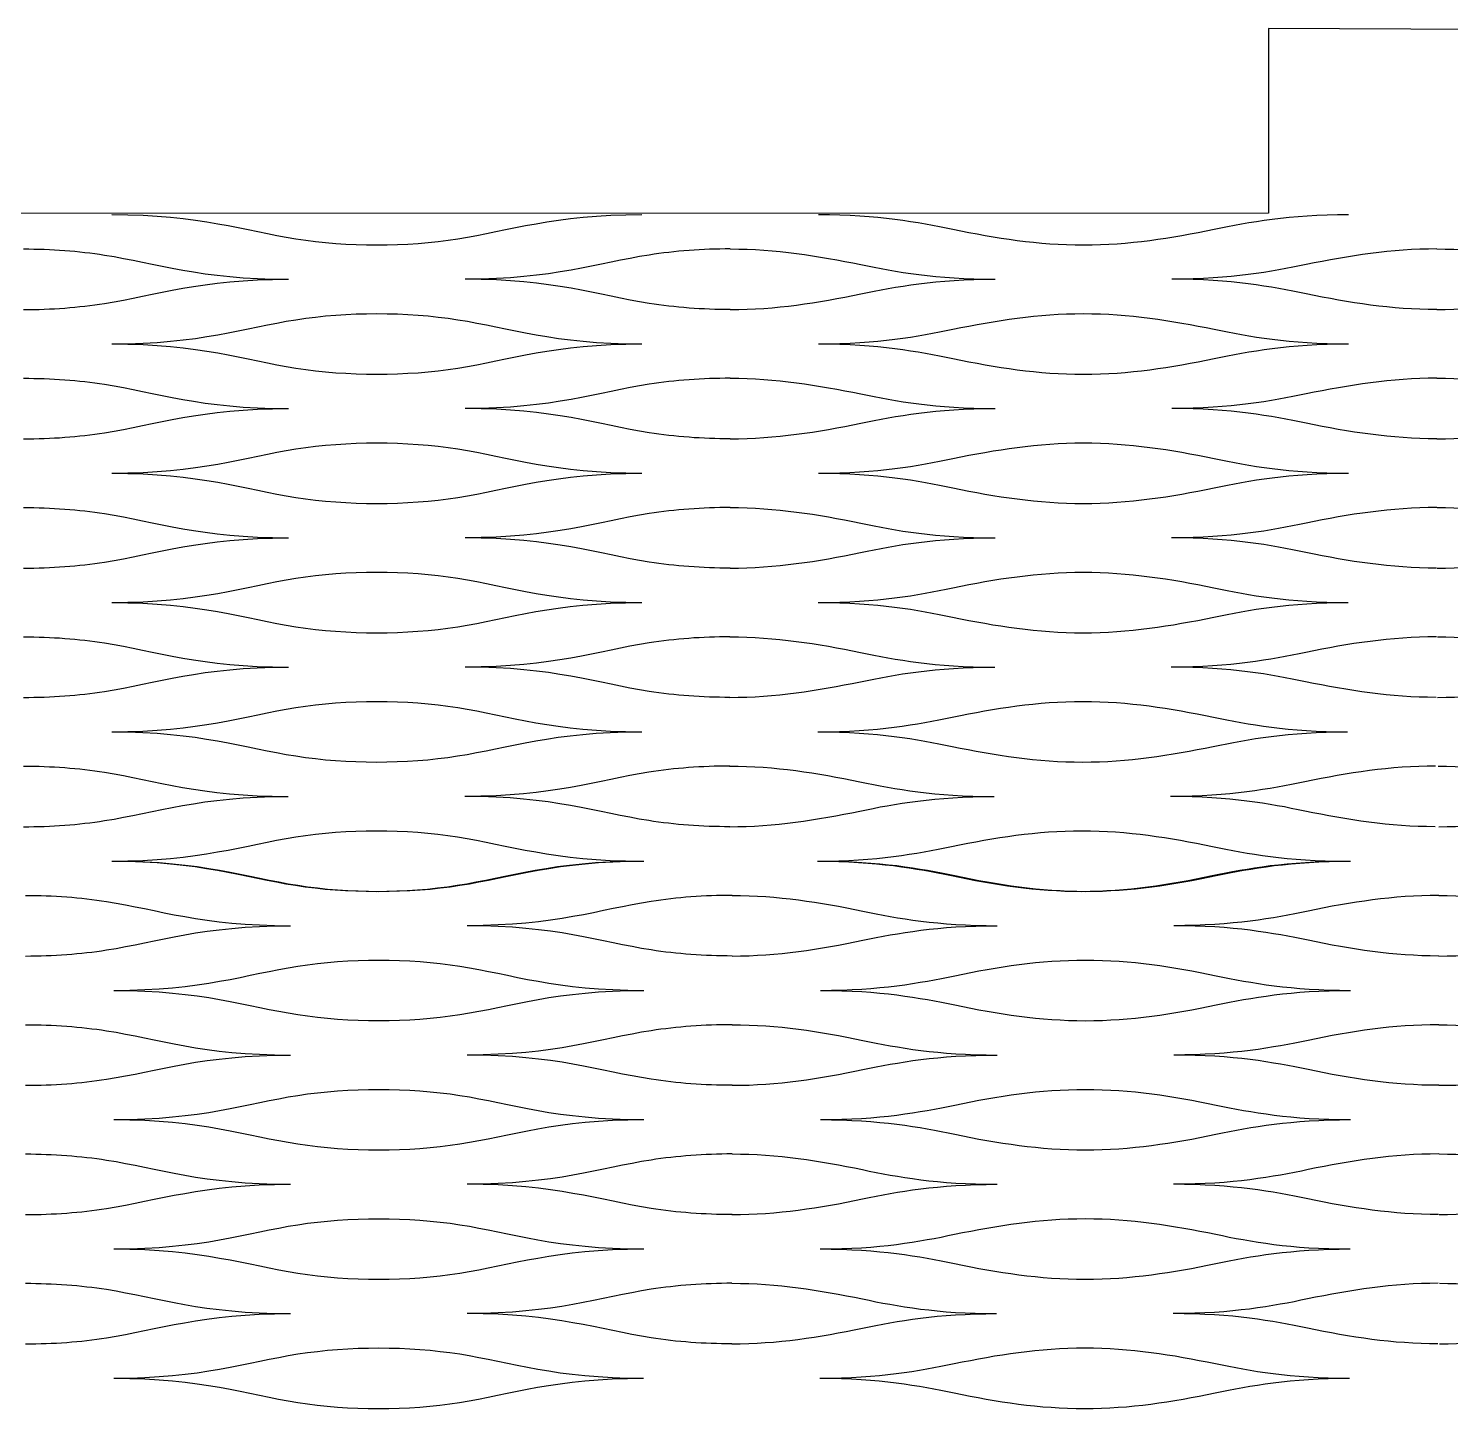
# Model space of a CAD drawing. Header units: millimetres. Extents: x 1 to 583, y -486 to -2.
# Drawn here: x 340.55 to 361.34, y -27.49 to -7.29 of the extents above; entities that cross this region are included whole.
import ezdxf

# ---------------------------------------------------------------- set-up
doc = ezdxf.new("R2010")
doc.units = ezdxf.units.MM
doc.header["$MEASUREMENT"] = 0
doc.layers.add('DEFAULT', color=7, linetype='Continuous')
doc.layers.add('dibujo', color=10, linetype='Continuous')

msp = doc.modelspace()

# ---------------------------------------------------------------- linework, layer by layer
at = {"layer": 'DEFAULT'}
for points, knots in [([(341.773, -10.012), (343.064, -10.012), (343.709, -10.249), (344.463, -10.367), (345.216, -10.485), (346.077, -10.485), (346.83, -10.367), (347.583, -10.249), (348.229, -10.012), (349.52, -10.012)], [0, 0, 0, 0, 1, 1, 1, 2, 2, 2, 3, 3, 3, 3]), ([(352.102, -10.012), (352.974, -10.012), (353.551, -10.12), (354.066, -10.226), (354.695, -10.356), (355.31, -10.455), (355.976, -10.455), (356.641, -10.455), (357.256, -10.356), (357.885, -10.226), (358.4, -10.12), (358.978, -10.012), (359.849, -10.012)], [0, 0, 0, 0, 1, 1, 1, 2, 2, 2, 3, 3, 3, 4, 4, 4, 4]), ([(340.482, -10.514), (340.885, -10.514), (341.289, -10.544), (341.665, -10.603), (342.418, -10.721), (343.064, -10.957), (344.355, -10.957)], [0, 0, 0, 0, 1, 1, 1, 2, 2, 2, 2]), ([(350.811, -10.514), (350.407, -10.514), (350.004, -10.544), (349.627, -10.603), (348.874, -10.721), (348.229, -10.957), (346.937, -10.957)], [0, 0, 0, 0, 1, 1, 1, 2, 2, 2, 2]), ([(350.811, -10.514), (351.477, -10.514), (352.091, -10.613), (352.72, -10.743), (353.235, -10.849), (353.813, -10.957), (354.685, -10.957)], [0, 0, 0, 0, 1, 1, 1, 2, 2, 2, 2]), ([(361.14, -10.514), (360.475, -10.514), (359.86, -10.613), (359.231, -10.743), (358.716, -10.849), (358.138, -10.957), (357.267, -10.957)], [0, 0, 0, 0, 1, 1, 1, 2, 2, 2, 2]), ([(361.14, -10.514), (361.806, -10.514), (362.421, -10.613), (363.05, -10.743), (363.565, -10.849), (364.142, -10.957), (365.014, -10.957)], [0, 0, 0, 0, 1, 1, 1, 2, 2, 2, 2]), ([(340.482, -11.4), (340.885, -11.4), (341.289, -11.37), (341.665, -11.311), (342.418, -11.193), (343.064, -10.957), (344.355, -10.957)], [0, 0, 0, 0, 1, 1, 1, 2, 2, 2, 2]), ([(350.811, -11.4), (350.407, -11.4), (350.004, -11.37), (349.627, -11.311), (348.874, -11.193), (348.229, -10.957), (346.937, -10.957)], [0, 0, 0, 0, 1, 1, 1, 2, 2, 2, 2]), ([(350.811, -11.4), (351.477, -11.4), (352.091, -11.301), (352.72, -11.171), (353.235, -11.065), (353.813, -10.957), (354.685, -10.957)], [0, 0, 0, 0, 1, 1, 1, 2, 2, 2, 2]), ([(361.14, -11.4), (360.474, -11.4), (359.86, -11.301), (359.231, -11.171), (358.716, -11.065), (358.138, -10.957), (357.267, -10.957)], [0, 0, 0, 0, 1, 1, 1, 2, 2, 2, 2]), ([(361.14, -11.4), (361.806, -11.4), (362.421, -11.301), (363.05, -11.171), (363.565, -11.065), (364.142, -10.957), (365.014, -10.957)], [0, 0, 0, 0, 1, 1, 1, 2, 2, 2, 2]), ([(341.773, -11.902), (343.064, -11.902), (343.709, -11.666), (344.463, -11.548), (345.216, -11.429), (346.077, -11.429), (346.83, -11.548), (347.583, -11.666), (348.229, -11.902), (349.52, -11.902)], [0, 0, 0, 0, 1, 1, 1, 2, 2, 2, 3, 3, 3, 3]), ([(352.102, -11.902), (352.974, -11.902), (353.551, -11.794), (354.066, -11.688), (354.695, -11.558), (355.31, -11.459), (355.975, -11.459), (356.641, -11.459), (357.256, -11.558), (357.885, -11.688), (358.4, -11.794), (358.978, -11.902), (359.849, -11.902)], [0, 0, 0, 0, 1, 1, 1, 2, 2, 2, 3, 3, 3, 4, 4, 4, 4]), ([(341.773, -11.902), (343.064, -11.902), (343.709, -12.138), (344.463, -12.256), (345.216, -12.374), (346.077, -12.374), (346.83, -12.256), (347.583, -12.138), (348.229, -11.902), (349.52, -11.902)], [0, 0, 0, 0, 1, 1, 1, 2, 2, 2, 3, 3, 3, 3]), ([(352.102, -11.902), (352.974, -11.902), (353.551, -12.009), (354.066, -12.116), (354.695, -12.246), (355.309, -12.345), (355.975, -12.345), (356.641, -12.345), (357.256, -12.246), (357.885, -12.116), (358.4, -12.009), (358.978, -11.902), (359.849, -11.902)], [0, 0, 0, 0, 1, 1, 1, 2, 2, 2, 3, 3, 3, 4, 4, 4, 4]), ([(340.482, -12.404), (340.885, -12.404), (341.289, -12.433), (341.665, -12.492), (342.418, -12.61), (343.064, -12.847), (344.355, -12.847)], [0, 0, 0, 0, 1, 1, 1, 2, 2, 2, 2]), ([(350.811, -12.404), (350.407, -12.404), (350.004, -12.433), (349.627, -12.492), (348.874, -12.61), (348.229, -12.847), (346.937, -12.847)], [0, 0, 0, 0, 1, 1, 1, 2, 2, 2, 2]), ([(350.811, -12.404), (351.476, -12.404), (352.091, -12.503), (352.72, -12.633), (353.235, -12.739), (353.812, -12.847), (354.684, -12.847)], [0, 0, 0, 0, 1, 1, 1, 2, 2, 2, 2]), ([(361.14, -12.404), (360.474, -12.404), (359.86, -12.503), (359.23, -12.633), (358.715, -12.739), (358.138, -12.847), (357.266, -12.847)], [0, 0, 0, 0, 1, 1, 1, 2, 2, 2, 2]), ([(361.141, -12.404), (361.806, -12.404), (362.421, -12.503), (363.05, -12.633), (363.565, -12.739), (364.143, -12.847), (365.014, -12.847)], [0, 0, 0, 0, 1, 1, 1, 2, 2, 2, 2]), ([(340.482, -13.289), (340.885, -13.289), (341.289, -13.26), (341.665, -13.201), (342.418, -13.083), (343.064, -12.847), (344.355, -12.847)], [0, 0, 0, 0, 1, 1, 1, 2, 2, 2, 2]), ([(350.811, -13.289), (350.407, -13.289), (350.004, -13.26), (349.627, -13.201), (348.874, -13.083), (348.229, -12.847), (346.937, -12.847)], [0, 0, 0, 0, 1, 1, 1, 2, 2, 2, 2]), ([(350.81, -13.289), (351.476, -13.289), (352.091, -13.19), (352.72, -13.06), (353.235, -12.954), (353.812, -12.847), (354.684, -12.847)], [0, 0, 0, 0, 1, 1, 1, 2, 2, 2, 2]), ([(361.139, -13.289), (360.474, -13.289), (359.859, -13.19), (359.23, -13.06), (358.715, -12.954), (358.138, -12.847), (357.266, -12.847)], [0, 0, 0, 0, 1, 1, 1, 2, 2, 2, 2]), ([(361.141, -13.289), (361.807, -13.289), (362.422, -13.19), (363.051, -13.06), (363.566, -12.954), (364.143, -12.847), (365.014, -12.847)], [0, 0, 0, 0, 1, 1, 1, 2, 2, 2, 2]), ([(341.773, -13.791), (343.064, -13.791), (343.709, -13.555), (344.463, -13.437), (345.216, -13.319), (346.077, -13.319), (346.83, -13.437), (347.583, -13.555), (348.229, -13.791), (349.52, -13.791)], [0, 0, 0, 0, 1, 1, 1, 2, 2, 2, 3, 3, 3, 3]), ([(352.101, -13.791), (352.973, -13.791), (353.55, -13.684), (354.065, -13.577), (354.694, -13.448), (355.309, -13.348), (355.975, -13.348), (356.64, -13.348), (357.255, -13.447), (357.884, -13.577), (358.399, -13.684), (358.976, -13.791), (359.848, -13.791)], [0, 0, 0, 0, 1, 1, 1, 2, 2, 2, 3, 3, 3, 4, 4, 4, 4]), ([(341.773, -13.791), (343.064, -13.791), (343.709, -14.027), (344.462, -14.146), (345.216, -14.264), (346.076, -14.264), (346.829, -14.146), (347.583, -14.027), (348.228, -13.791), (349.519, -13.791)], [0, 0, 0, 0, 1, 1, 1, 2, 2, 2, 3, 3, 3, 3]), ([(352.101, -13.791), (352.973, -13.791), (353.55, -13.899), (354.065, -14.005), (354.694, -14.135), (355.308, -14.234), (355.974, -14.234), (356.639, -14.234), (357.254, -14.135), (357.884, -14.005), (358.399, -13.899), (358.976, -13.791), (359.848, -13.791)], [0, 0, 0, 0, 1, 1, 1, 2, 2, 2, 3, 3, 3, 4, 4, 4, 4]), ([(340.482, -14.293), (340.885, -14.293), (341.289, -14.323), (341.665, -14.382), (342.418, -14.5), (343.064, -14.736), (344.355, -14.736)], [0, 0, 0, 0, 1, 1, 1, 2, 2, 2, 2]), ([(350.81, -14.293), (350.407, -14.293), (350.003, -14.323), (349.627, -14.382), (348.874, -14.5), (348.228, -14.736), (346.937, -14.736)], [0, 0, 0, 0, 1, 1, 1, 2, 2, 2, 2]), ([(350.81, -14.293), (351.475, -14.293), (352.09, -14.392), (352.719, -14.522), (353.234, -14.628), (353.811, -14.736), (354.682, -14.736)], [0, 0, 0, 0, 1, 1, 1, 2, 2, 2, 2]), ([(361.138, -14.293), (360.472, -14.293), (359.858, -14.392), (359.228, -14.522), (358.713, -14.628), (358.135, -14.736), (357.264, -14.736)], [0, 0, 0, 0, 1, 1, 1, 2, 2, 2, 2]), ([(361.143, -14.293), (361.808, -14.293), (362.423, -14.392), (363.053, -14.522), (363.568, -14.628), (364.145, -14.736), (365.017, -14.736)], [0, 0, 0, 0, 1, 1, 1, 2, 2, 2, 2]), ([(340.482, -15.179), (340.885, -15.179), (341.289, -15.149), (341.665, -15.09), (342.418, -14.972), (343.064, -14.736), (344.355, -14.736)], [0, 0, 0, 0, 1, 1, 1, 2, 2, 2, 2]), ([(350.81, -15.179), (350.407, -15.179), (350.003, -15.149), (349.627, -15.09), (348.874, -14.972), (348.228, -14.736), (346.937, -14.736)], [0, 0, 0, 0, 1, 1, 1, 2, 2, 2, 2]), ([(350.809, -15.179), (351.474, -15.179), (352.089, -15.08), (352.718, -14.95), (353.233, -14.844), (353.811, -14.736), (354.682, -14.736)], [0, 0, 0, 0, 1, 1, 1, 2, 2, 2, 2]), ([(361.136, -15.179), (360.47, -15.179), (359.856, -15.08), (359.227, -14.95), (358.713, -14.844), (358.135, -14.736), (357.264, -14.736)], [0, 0, 0, 0, 1, 1, 1, 2, 2, 2, 2]), ([(361.145, -15.179), (361.81, -15.179), (362.425, -15.08), (363.053, -14.95), (363.568, -14.844), (364.145, -14.736), (365.017, -14.736)], [0, 0, 0, 0, 1, 1, 1, 2, 2, 2, 2]), ([(341.773, -15.681), (343.064, -15.681), (343.709, -15.445), (344.462, -15.326), (345.216, -15.208), (346.076, -15.208), (346.829, -15.326), (347.583, -15.445), (348.228, -15.681), (349.519, -15.681)], [0, 0, 0, 0, 1, 1, 1, 2, 2, 2, 3, 3, 3, 3]), ([(352.099, -15.681), (352.97, -15.681), (353.548, -15.573), (354.063, -15.467), (354.692, -15.337), (355.307, -15.238), (355.972, -15.238), (356.638, -15.238), (357.252, -15.337), (357.881, -15.467), (358.396, -15.573), (358.973, -15.681), (359.844, -15.681)], [0, 0, 0, 0, 1, 1, 1, 2, 2, 2, 3, 3, 3, 4, 4, 4, 4]), ([(341.772, -15.681), (343.063, -15.681), (343.709, -15.917), (344.462, -16.035), (345.215, -16.153), (346.075, -16.153), (346.828, -16.035), (347.581, -15.917), (348.227, -15.681), (349.517, -15.681)], [0, 0, 0, 0, 1, 1, 1, 2, 2, 2, 3, 3, 3, 3]), ([(352.099, -15.681), (352.97, -15.681), (353.548, -15.788), (354.062, -15.895), (354.69, -16.024), (355.305, -16.124), (355.97, -16.124), (356.635, -16.124), (357.25, -16.024), (357.88, -15.895), (358.395, -15.788), (358.973, -15.681), (359.844, -15.681)], [0, 0, 0, 0, 1, 1, 1, 2, 2, 2, 3, 3, 3, 4, 4, 4, 4]), ([(340.482, -16.183), (340.885, -16.183), (341.288, -16.212), (341.665, -16.271), (342.418, -16.389), (343.063, -16.625), (344.354, -16.625)], [0, 0, 0, 0, 1, 1, 1, 2, 2, 2, 2]), ([(350.808, -16.183), (350.405, -16.183), (350.002, -16.212), (349.625, -16.271), (348.872, -16.389), (348.227, -16.625), (346.936, -16.625)], [0, 0, 0, 0, 1, 1, 1, 2, 2, 2, 2]), ([(350.807, -16.183), (351.472, -16.183), (352.087, -16.282), (352.715, -16.412), (353.23, -16.518), (353.806, -16.625), (354.678, -16.625)], [0, 0, 0, 0, 1, 1, 1, 2, 2, 2, 2]), ([(361.133, -16.183), (360.467, -16.183), (359.852, -16.282), (359.223, -16.412), (358.708, -16.518), (358.13, -16.625), (357.259, -16.625)], [0, 0, 0, 0, 1, 1, 1, 2, 2, 2, 2]), ([(361.148, -16.183), (361.813, -16.183), (362.428, -16.282), (363.058, -16.412), (363.573, -16.518), (364.151, -16.625), (365.022, -16.625)], [0, 0, 0, 0, 1, 1, 1, 2, 2, 2, 2]), ([(340.482, -17.068), (340.885, -17.068), (341.288, -17.039), (341.665, -16.98), (342.418, -16.862), (343.063, -16.625), (344.354, -16.625)], [0, 0, 0, 0, 1, 1, 1, 2, 2, 2, 2]), ([(350.808, -17.068), (350.405, -17.068), (350.002, -17.039), (349.625, -16.98), (348.872, -16.862), (348.227, -16.625), (346.936, -16.625)], [0, 0, 0, 0, 1, 1, 1, 2, 2, 2, 2]), ([(350.805, -17.068), (351.47, -17.068), (352.085, -16.969), (352.714, -16.839), (353.229, -16.733), (353.806, -16.625), (354.678, -16.625)], [0, 0, 0, 0, 1, 1, 1, 2, 2, 2, 2]), ([(361.129, -17.068), (360.463, -17.068), (359.849, -16.969), (359.221, -16.839), (358.707, -16.733), (358.13, -16.625), (357.259, -16.625)], [0, 0, 0, 0, 1, 1, 1, 2, 2, 2, 2]), ([(361.152, -17.068), (361.818, -17.068), (362.431, -16.969), (363.06, -16.839), (363.574, -16.733), (364.151, -16.625), (365.022, -16.625)], [0, 0, 0, 0, 1, 1, 1, 2, 2, 2, 2]), ([(341.772, -17.57), (343.063, -17.57), (343.709, -17.334), (344.462, -17.216), (345.215, -17.098), (346.075, -17.098), (346.828, -17.216), (347.581, -17.334), (348.227, -17.57), (349.517, -17.57)], [0, 0, 0, 0, 1, 1, 1, 2, 2, 2, 3, 3, 3, 3]), ([(352.094, -17.57), (352.965, -17.57), (353.543, -17.462), (354.057, -17.356), (354.687, -17.226), (355.301, -17.127), (355.966, -17.127), (356.632, -17.127), (357.246, -17.226), (357.874, -17.356), (358.388, -17.462), (358.965, -17.57), (359.836, -17.57)], [0, 0, 0, 0, 1, 1, 1, 2, 2, 2, 3, 3, 3, 4, 4, 4, 4]), ([(341.772, -17.57), (343.062, -17.57), (343.707, -17.806), (344.46, -17.924), (345.213, -18.042), (346.073, -18.042), (346.825, -17.924), (347.578, -17.806), (348.223, -17.57), (349.514, -17.57)], [0, 0, 0, 0, 1, 1, 1, 2, 2, 2, 3, 3, 3, 3]), ([(352.094, -17.57), (352.965, -17.57), (353.542, -17.678), (354.055, -17.784), (354.683, -17.914), (355.297, -18.013), (355.962, -18.013), (356.627, -18.013), (357.242, -17.914), (357.872, -17.784), (358.387, -17.678), (358.965, -17.57), (359.836, -17.57)], [0, 0, 0, 0, 1, 1, 1, 2, 2, 2, 3, 3, 3, 4, 4, 4, 4]), ([(340.482, -18.072), (340.885, -18.072), (341.288, -18.101), (341.664, -18.161), (342.417, -18.279), (343.062, -18.515), (344.352, -18.515)], [0, 0, 0, 0, 1, 1, 1, 2, 2, 2, 2]), ([(350.804, -18.072), (350.401, -18.072), (349.997, -18.101), (349.621, -18.161), (348.868, -18.279), (348.223, -18.515), (346.933, -18.515)], [0, 0, 0, 0, 1, 1, 1, 2, 2, 2, 2]), ([(350.802, -18.072), (351.467, -18.072), (352.08, -18.171), (352.708, -18.301), (353.222, -18.407), (353.798, -18.515), (354.669, -18.515)], [0, 0, 0, 0, 1, 1, 1, 2, 2, 2, 2]), ([(361.122, -18.072), (360.457, -18.072), (359.842, -18.171), (359.212, -18.301), (358.697, -18.407), (358.119, -18.515), (357.249, -18.515)], [0, 0, 0, 0, 1, 1, 1, 2, 2, 2, 2]), ([(361.159, -18.072), (361.824, -18.072), (362.439, -18.171), (363.068, -18.301), (363.584, -18.407), (364.161, -18.515), (365.032, -18.515)], [0, 0, 0, 0, 1, 1, 1, 2, 2, 2, 2]), ([(340.482, -18.958), (340.885, -18.958), (341.288, -18.928), (341.664, -18.869), (342.417, -18.751), (343.062, -18.515), (344.352, -18.515)], [0, 0, 0, 0, 1, 1, 1, 2, 2, 2, 2]), ([(350.804, -18.958), (350.401, -18.958), (349.997, -18.928), (349.621, -18.869), (348.868, -18.751), (348.223, -18.515), (346.933, -18.515)], [0, 0, 0, 0, 1, 1, 1, 2, 2, 2, 2]), ([(350.798, -18.958), (351.463, -18.958), (352.077, -18.859), (352.706, -18.729), (353.221, -18.622), (353.798, -18.515), (354.669, -18.515)], [0, 0, 0, 0, 1, 1, 1, 2, 2, 2, 2]), ([(361.114, -18.958), (360.449, -18.958), (359.836, -18.859), (359.209, -18.729), (358.695, -18.622), (358.119, -18.515), (357.249, -18.515)], [0, 0, 0, 0, 1, 1, 1, 2, 2, 2, 2]), ([(361.167, -18.958), (361.832, -18.958), (362.444, -18.859), (363.072, -18.729), (363.585, -18.622), (364.161, -18.515), (365.032, -18.515)], [0, 0, 0, 0, 1, 1, 1, 2, 2, 2, 2]), ([(341.772, -19.46), (343.062, -19.46), (343.707, -19.223), (344.46, -19.105), (345.213, -18.987), (346.073, -18.987), (346.825, -19.105), (347.578, -19.223), (348.223, -19.46), (349.514, -19.46)], [0, 0, 0, 0, 1, 1, 1, 2, 2, 2, 3, 3, 3, 3]), ([(352.085, -19.46), (352.955, -19.46), (353.532, -19.352), (354.047, -19.246), (354.676, -19.116), (355.291, -19.017), (355.955, -19.017), (356.62, -19.017), (357.233, -19.116), (357.861, -19.246), (358.374, -19.352), (358.95, -19.46), (359.82, -19.46)], [0, 0, 0, 0, 1, 1, 1, 2, 2, 2, 3, 3, 3, 4, 4, 4, 4]), ([(341.771, -19.46), (343.06, -19.46), (343.705, -19.696), (344.457, -19.814), (345.209, -19.932), (346.068, -19.932), (346.82, -19.814), (347.572, -19.696), (348.217, -19.46), (349.506, -19.46)], [0, 0, 0, 0, 1, 1, 1, 2, 2, 2, 3, 3, 3, 3]), ([(341.801, -19.46), (343.092, -19.46), (343.738, -19.696), (344.491, -19.814), (345.245, -19.932), (346.105, -19.932), (346.859, -19.814), (347.612, -19.696), (348.257, -19.46), (349.549, -19.46)], [0, 0, 0, 0, 1, 1, 1, 2, 2, 2, 3, 3, 3, 3]), ([(352.085, -19.46), (352.955, -19.46), (353.531, -19.567), (354.044, -19.673), (354.671, -19.803), (355.283, -19.902), (355.948, -19.902), (356.612, -19.902), (357.227, -19.803), (357.857, -19.673), (358.372, -19.567), (358.95, -19.46), (359.82, -19.46)], [0, 0, 0, 0, 1, 1, 1, 2, 2, 2, 3, 3, 3, 4, 4, 4, 4]), ([(352.131, -19.46), (353.002, -19.46), (353.58, -19.567), (354.095, -19.673), (354.724, -19.803), (355.338, -19.902), (356.004, -19.902), (356.67, -19.902), (357.285, -19.803), (357.914, -19.673), (358.429, -19.567), (359.006, -19.46), (359.878, -19.46)], [0, 0, 0, 0, 1, 1, 1, 2, 2, 2, 3, 3, 3, 4, 4, 4, 4]), ([(340.51, -19.961), (340.914, -19.961), (341.317, -19.991), (341.694, -20.05), (342.447, -20.168), (343.092, -20.404), (344.384, -20.404)], [0, 0, 0, 0, 1, 1, 1, 2, 2, 2, 2]), ([(350.84, -19.961), (350.436, -19.961), (350.033, -19.991), (349.656, -20.05), (348.903, -20.168), (348.257, -20.404), (346.966, -20.404)], [0, 0, 0, 0, 1, 1, 1, 2, 2, 2, 2]), ([(350.839, -19.961), (351.505, -19.961), (352.12, -20.061), (352.749, -20.19), (353.264, -20.297), (353.841, -20.404), (354.713, -20.404)], [0, 0, 0, 0, 1, 1, 1, 2, 2, 2, 2]), ([(361.169, -19.961), (360.503, -19.961), (359.889, -20.061), (359.259, -20.19), (358.744, -20.297), (358.167, -20.404), (357.295, -20.404)], [0, 0, 0, 0, 1, 1, 1, 2, 2, 2, 2]), ([(361.169, -19.961), (361.835, -19.961), (362.449, -20.061), (363.079, -20.19), (363.593, -20.297), (364.171, -20.404), (365.043, -20.404)], [0, 0, 0, 0, 1, 1, 1, 2, 2, 2, 2]), ([(340.51, -20.847), (340.914, -20.847), (341.317, -20.818), (341.694, -20.759), (342.447, -20.64), (343.092, -20.404), (344.384, -20.404)], [0, 0, 0, 0, 1, 1, 1, 2, 2, 2, 2]), ([(350.84, -20.847), (350.436, -20.847), (350.033, -20.818), (349.656, -20.759), (348.903, -20.64), (348.257, -20.404), (346.966, -20.404)], [0, 0, 0, 0, 1, 1, 1, 2, 2, 2, 2]), ([(350.839, -20.847), (351.505, -20.847), (352.12, -20.748), (352.749, -20.618), (353.264, -20.512), (353.841, -20.404), (354.713, -20.404)], [0, 0, 0, 0, 1, 1, 1, 2, 2, 2, 2]), ([(361.169, -20.847), (360.503, -20.847), (359.889, -20.748), (359.259, -20.618), (358.744, -20.512), (358.167, -20.404), (357.295, -20.404)], [0, 0, 0, 0, 1, 1, 1, 2, 2, 2, 2]), ([(361.169, -20.847), (361.835, -20.847), (362.449, -20.748), (363.079, -20.618), (363.593, -20.512), (364.171, -20.404), (365.043, -20.404)], [0, 0, 0, 0, 1, 1, 1, 2, 2, 2, 2]), ([(341.801, -21.349), (343.092, -21.349), (343.738, -21.113), (344.491, -20.995), (345.245, -20.877), (346.105, -20.877), (346.859, -20.995), (347.612, -21.113), (348.257, -21.349), (349.549, -21.349)], [0, 0, 0, 0, 1, 1, 1, 2, 2, 2, 3, 3, 3, 3]), ([(352.131, -21.349), (353.002, -21.349), (353.58, -21.241), (354.095, -21.135), (354.724, -21.005), (355.338, -20.906), (356.004, -20.906), (356.67, -20.906), (357.284, -21.005), (357.914, -21.135), (358.429, -21.241), (359.006, -21.349), (359.878, -21.349)], [0, 0, 0, 0, 1, 1, 1, 2, 2, 2, 3, 3, 3, 4, 4, 4, 4]), ([(341.801, -21.349), (343.092, -21.349), (343.738, -21.585), (344.491, -21.703), (345.245, -21.821), (346.105, -21.821), (346.858, -21.703), (347.612, -21.585), (348.257, -21.349), (349.548, -21.349)], [0, 0, 0, 0, 1, 1, 1, 2, 2, 2, 3, 3, 3, 3]), ([(352.131, -21.349), (353.002, -21.349), (353.58, -21.457), (354.095, -21.563), (354.724, -21.693), (355.338, -21.792), (356.004, -21.792), (356.67, -21.792), (357.284, -21.693), (357.914, -21.563), (358.429, -21.457), (359.006, -21.349), (359.878, -21.349)], [0, 0, 0, 0, 1, 1, 1, 2, 2, 2, 3, 3, 3, 4, 4, 4, 4]), ([(340.51, -21.851), (340.914, -21.851), (341.317, -21.88), (341.694, -21.939), (342.447, -22.057), (343.092, -22.294), (344.384, -22.294)], [0, 0, 0, 0, 1, 1, 1, 2, 2, 2, 2]), ([(350.839, -21.851), (350.436, -21.851), (350.033, -21.88), (349.656, -21.939), (348.903, -22.057), (348.257, -22.294), (346.966, -22.294)], [0, 0, 0, 0, 1, 1, 1, 2, 2, 2, 2]), ([(350.839, -21.851), (351.505, -21.851), (352.12, -21.95), (352.749, -22.08), (353.264, -22.186), (353.841, -22.294), (354.713, -22.294)], [0, 0, 0, 0, 1, 1, 1, 2, 2, 2, 2]), ([(361.169, -21.851), (360.503, -21.851), (359.888, -21.95), (359.259, -22.08), (358.744, -22.186), (358.166, -22.294), (357.295, -22.294)], [0, 0, 0, 0, 1, 1, 1, 2, 2, 2, 2]), ([(361.169, -21.851), (361.835, -21.851), (362.45, -21.95), (363.079, -22.08), (363.594, -22.186), (364.171, -22.294), (365.043, -22.294)], [0, 0, 0, 0, 1, 1, 1, 2, 2, 2, 2]), ([(340.51, -22.737), (340.914, -22.737), (341.317, -22.707), (341.694, -22.648), (342.447, -22.53), (343.092, -22.294), (344.384, -22.294)], [0, 0, 0, 0, 1, 1, 1, 2, 2, 2, 2]), ([(350.839, -22.737), (350.436, -22.737), (350.033, -22.707), (349.656, -22.648), (348.903, -22.53), (348.257, -22.294), (346.966, -22.294)], [0, 0, 0, 0, 1, 1, 1, 2, 2, 2, 2]), ([(350.839, -22.737), (351.505, -22.737), (352.119, -22.638), (352.749, -22.508), (353.264, -22.401), (353.841, -22.294), (354.713, -22.294)], [0, 0, 0, 0, 1, 1, 1, 2, 2, 2, 2]), ([(361.168, -22.737), (360.502, -22.737), (359.888, -22.638), (359.259, -22.508), (358.744, -22.401), (358.166, -22.294), (357.295, -22.294)], [0, 0, 0, 0, 1, 1, 1, 2, 2, 2, 2]), ([(361.17, -22.737), (361.836, -22.737), (362.45, -22.638), (363.079, -22.508), (363.594, -22.401), (364.171, -22.294), (365.043, -22.294)], [0, 0, 0, 0, 1, 1, 1, 2, 2, 2, 2]), ([(341.801, -23.238), (343.092, -23.238), (343.738, -23.002), (344.491, -22.884), (345.245, -22.766), (346.105, -22.766), (346.858, -22.884), (347.612, -23.002), (348.257, -23.238), (349.548, -23.238)], [0, 0, 0, 0, 1, 1, 1, 2, 2, 2, 3, 3, 3, 3]), ([(352.13, -23.238), (353.002, -23.238), (353.579, -23.131), (354.094, -23.025), (354.723, -22.895), (355.338, -22.796), (356.003, -22.796), (356.669, -22.796), (357.284, -22.895), (357.913, -23.025), (358.428, -23.131), (359.005, -23.238), (359.876, -23.238)], [0, 0, 0, 0, 1, 1, 1, 2, 2, 2, 3, 3, 3, 4, 4, 4, 4]), ([(341.801, -23.238), (343.092, -23.238), (343.738, -23.475), (344.491, -23.593), (345.244, -23.711), (346.105, -23.711), (346.858, -23.593), (347.611, -23.475), (348.257, -23.238), (349.548, -23.238)], [0, 0, 0, 0, 1, 1, 1, 2, 2, 2, 3, 3, 3, 3]), ([(352.13, -23.238), (353.002, -23.238), (353.579, -23.346), (354.093, -23.452), (354.722, -23.582), (355.337, -23.681), (356.002, -23.681), (356.668, -23.681), (357.283, -23.582), (357.912, -23.452), (358.427, -23.346), (359.005, -23.238), (359.876, -23.238)], [0, 0, 0, 0, 1, 1, 1, 2, 2, 2, 3, 3, 3, 4, 4, 4, 4]), ([(340.51, -23.74), (340.914, -23.74), (341.317, -23.77), (341.694, -23.829), (342.447, -23.947), (343.092, -24.183), (344.383, -24.183)], [0, 0, 0, 0, 1, 1, 1, 2, 2, 2, 2]), ([(350.839, -23.74), (350.435, -23.74), (350.032, -23.77), (349.655, -23.829), (348.902, -23.947), (348.257, -24.183), (346.966, -24.183)], [0, 0, 0, 0, 1, 1, 1, 2, 2, 2, 2]), ([(350.838, -23.74), (351.504, -23.74), (352.118, -23.839), (352.747, -23.969), (353.262, -24.076), (353.839, -24.183), (354.711, -24.183)], [0, 0, 0, 0, 1, 1, 1, 2, 2, 2, 2]), ([(361.167, -23.74), (360.501, -23.74), (359.886, -23.839), (359.257, -23.969), (358.742, -24.076), (358.164, -24.183), (357.293, -24.183)], [0, 0, 0, 0, 1, 1, 1, 2, 2, 2, 2]), ([(361.172, -23.74), (361.837, -23.74), (362.452, -23.839), (363.081, -23.969), (363.596, -24.076), (364.174, -24.183), (365.045, -24.183)], [0, 0, 0, 0, 1, 1, 1, 2, 2, 2, 2]), ([(340.51, -24.626), (340.914, -24.626), (341.317, -24.596), (341.694, -24.537), (342.447, -24.419), (343.092, -24.183), (344.383, -24.183)], [0, 0, 0, 0, 1, 1, 1, 2, 2, 2, 2]), ([(350.839, -24.626), (350.435, -24.626), (350.032, -24.596), (349.655, -24.537), (348.902, -24.419), (348.257, -24.183), (346.966, -24.183)], [0, 0, 0, 0, 1, 1, 1, 2, 2, 2, 2]), ([(350.837, -24.626), (351.503, -24.626), (352.118, -24.527), (352.747, -24.397), (353.262, -24.291), (353.839, -24.183), (354.711, -24.183)], [0, 0, 0, 0, 1, 1, 1, 2, 2, 2, 2]), ([(361.165, -24.626), (360.499, -24.626), (359.885, -24.527), (359.256, -24.397), (358.741, -24.291), (358.164, -24.183), (357.293, -24.183)], [0, 0, 0, 0, 1, 1, 1, 2, 2, 2, 2]), ([(361.173, -24.626), (361.839, -24.626), (362.453, -24.527), (363.082, -24.397), (363.597, -24.291), (364.174, -24.183), (365.045, -24.183)], [0, 0, 0, 0, 1, 1, 1, 2, 2, 2, 2]), ([(341.801, -25.128), (343.092, -25.128), (343.738, -24.892), (344.491, -24.774), (345.244, -24.656), (346.105, -24.656), (346.858, -24.774), (347.611, -24.892), (348.257, -25.128), (349.548, -25.128)], [0, 0, 0, 0, 1, 1, 1, 2, 2, 2, 3, 3, 3, 3]), ([(352.128, -25.128), (352.999, -25.128), (353.576, -25.02), (354.091, -24.914), (354.721, -24.784), (355.335, -24.685), (356.001, -24.685), (356.666, -24.685), (357.281, -24.784), (357.91, -24.914), (358.424, -25.02), (359.001, -25.128), (359.873, -25.128)], [0, 0, 0, 0, 1, 1, 1, 2, 2, 2, 3, 3, 3, 4, 4, 4, 4]), ([(341.801, -25.128), (343.092, -25.128), (343.737, -25.364), (344.49, -25.482), (345.243, -25.6), (346.104, -25.6), (346.857, -25.482), (347.61, -25.364), (348.255, -25.128), (349.546, -25.128)], [0, 0, 0, 0, 1, 1, 1, 2, 2, 2, 3, 3, 3, 3]), ([(352.128, -25.128), (352.999, -25.128), (353.576, -25.236), (354.091, -25.342), (354.719, -25.472), (355.333, -25.571), (355.999, -25.571), (356.664, -25.571), (357.279, -25.472), (357.908, -25.342), (358.424, -25.236), (359.001, -25.128), (359.873, -25.128)], [0, 0, 0, 0, 1, 1, 1, 2, 2, 2, 3, 3, 3, 4, 4, 4, 4]), ([(340.51, -25.63), (340.914, -25.63), (341.317, -25.659), (341.693, -25.718), (342.446, -25.836), (343.092, -26.073), (344.383, -26.073)], [0, 0, 0, 0, 1, 1, 1, 2, 2, 2, 2]), ([(350.837, -25.63), (350.433, -25.63), (350.03, -25.659), (349.654, -25.718), (348.901, -25.836), (348.255, -26.073), (346.964, -26.073)], [0, 0, 0, 0, 1, 1, 1, 2, 2, 2, 2]), ([(350.836, -25.63), (351.501, -25.63), (352.115, -25.729), (352.744, -25.859), (353.258, -25.965), (353.835, -26.073), (354.706, -26.073)], [0, 0, 0, 0, 1, 1, 1, 2, 2, 2, 2]), ([(361.161, -25.63), (360.496, -25.63), (359.881, -25.729), (359.251, -25.859), (358.736, -25.965), (358.159, -26.073), (357.288, -26.073)], [0, 0, 0, 0, 1, 1, 1, 2, 2, 2, 2]), ([(361.177, -25.63), (361.842, -25.63), (362.457, -25.729), (363.087, -25.859), (363.602, -25.965), (364.179, -26.073), (365.05, -26.073)], [0, 0, 0, 0, 1, 1, 1, 2, 2, 2, 2]), ([(340.51, -26.515), (340.914, -26.515), (341.317, -26.486), (341.693, -26.427), (342.446, -26.309), (343.092, -26.073), (344.383, -26.073)], [0, 0, 0, 0, 1, 1, 1, 2, 2, 2, 2]), ([(350.837, -26.515), (350.433, -26.515), (350.03, -26.486), (349.654, -26.427), (348.901, -26.309), (348.255, -26.073), (346.964, -26.073)], [0, 0, 0, 0, 1, 1, 1, 2, 2, 2, 2]), ([(350.834, -26.515), (351.499, -26.515), (352.113, -26.416), (352.743, -26.286), (353.258, -26.18), (353.835, -26.073), (354.706, -26.073)], [0, 0, 0, 0, 1, 1, 1, 2, 2, 2, 2]), ([(361.157, -26.515), (360.492, -26.515), (359.878, -26.416), (359.25, -26.286), (358.735, -26.18), (358.159, -26.073), (357.288, -26.073)], [0, 0, 0, 0, 1, 1, 1, 2, 2, 2, 2]), ([(361.181, -26.515), (361.846, -26.515), (362.46, -26.416), (363.088, -26.286), (363.602, -26.18), (364.179, -26.073), (365.05, -26.073)], [0, 0, 0, 0, 1, 1, 1, 2, 2, 2, 2]), ([(341.801, -27.017), (343.092, -27.017), (343.737, -26.781), (344.49, -26.663), (345.243, -26.545), (346.104, -26.545), (346.857, -26.663), (347.61, -26.781), (348.255, -27.017), (349.546, -27.017)], [0, 0, 0, 0, 1, 1, 1, 2, 2, 2, 3, 3, 3, 3]), ([(352.123, -27.017), (352.994, -27.017), (353.571, -26.91), (354.086, -26.803), (354.715, -26.673), (355.33, -26.574), (355.995, -26.574), (356.66, -26.574), (357.274, -26.673), (357.903, -26.803), (358.417, -26.91), (358.994, -27.017), (359.864, -27.017)], [0, 0, 0, 0, 1, 1, 1, 2, 2, 2, 3, 3, 3, 4, 4, 4, 4]), ([(341.8, -27.017), (343.091, -27.017), (343.736, -27.253), (344.489, -27.371), (345.241, -27.49), (346.101, -27.49), (346.854, -27.371), (347.607, -27.253), (348.252, -27.017), (349.542, -27.017)], [0, 0, 0, 0, 1, 1, 1, 2, 2, 2, 3, 3, 3, 3]), ([(352.123, -27.017), (352.994, -27.017), (353.57, -27.125), (354.084, -27.231), (354.712, -27.361), (355.325, -27.46), (355.991, -27.46), (356.656, -27.46), (357.271, -27.361), (357.9, -27.231), (358.416, -27.125), (358.994, -27.017), (359.864, -27.017)], [0, 0, 0, 0, 1, 1, 1, 2, 2, 2, 3, 3, 3, 4, 4, 4, 4])]:
    msp.add_open_spline(points, degree=3, knots=knots, dxfattribs=at)
at = {"layer": 'dibujo'}
for p, q in [((358.68, -7.292), (358.68, -9.99)), ((364.68, -7.318), (358.68, -7.292)), ((358.68, -9.99), (335.092, -9.996))]:
    msp.add_line(p, q, dxfattribs=at)

doc.saveas('drawing.dxf')
